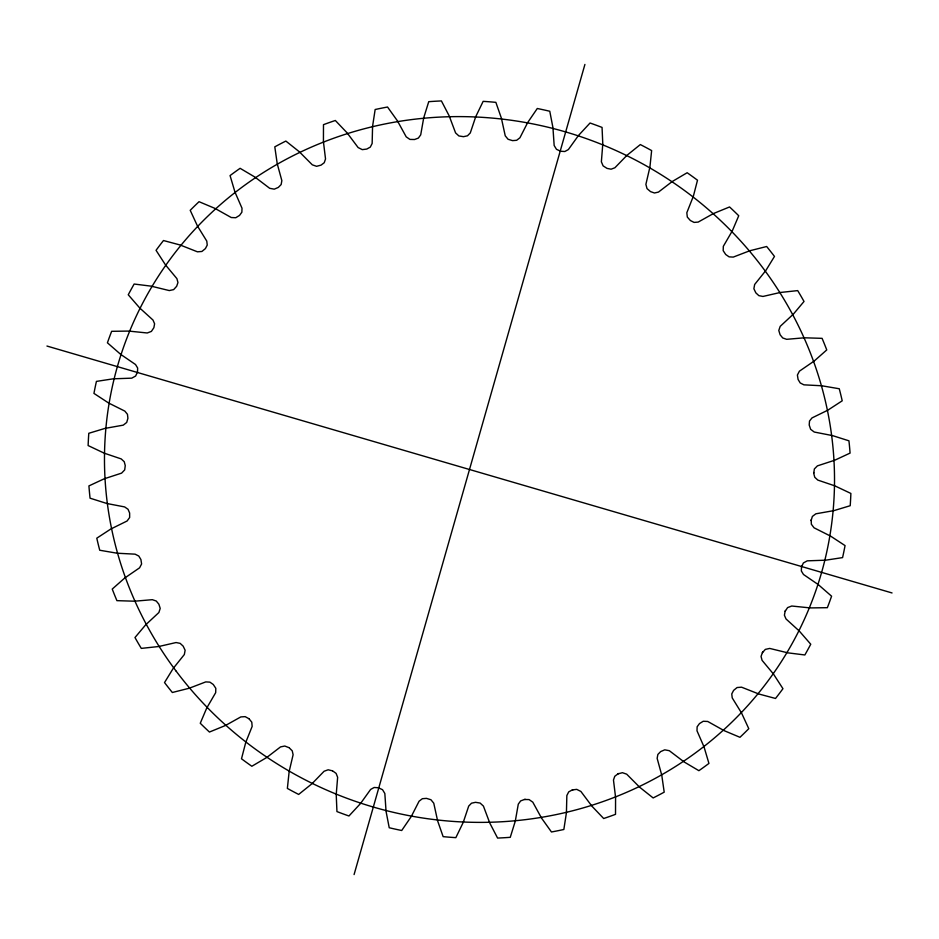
<?xml version="1.0" encoding="UTF-8"?>
<svg xmlns="http://www.w3.org/2000/svg" width="939" height="939" viewBox="0 0 939 939"><rect width="100%" height="100%" fill="white"/><g stroke="black" fill="none" stroke-linecap="round" stroke-linejoin="round"><path stroke-width="1.41" d="M248.917 718.711L245.173 716.645L240.818 716.915L225.513 725.471L209.444 732.044A383.617 366.856 20.4 0 1 200.265 723.253L206.709 708.088L215.677 692.665L215.817 688.334L213.282 684.496L209.89 682.137L205.758 681.902L189.291 688.217L172.342 692.489A383.617 366.856 20.4 0 1 164.525 682.559L173.152 668.498L184.337 654.53L185.124 650.269L183.164 646.149L180.135 643.356L176.062 642.546L158.761 646.513L141.296 648.391A383.617 366.856 20.4 0 1 134.981 637.534L145.639 624.858L158.879 612.533L160.205 608.413L158.879 604.211L156.273 601.042L152.341 599.681L134.57 601.206L116.917 600.655A383.617 366.856 20.4 0 1 112.246 589.07L124.699 578.048L139.594 567.813L141.601 563.975L140.909 559.527L138.784 556.041L135.087 554.163L117.187 553.224L99.734 550.242A383.617 366.856 20.4 0 1 96.787 538.188L110.79 529.033L127.105 520.992L129.652 517.495L129.629 512.999L128.033 509.278L124.629 506.919L106.976 503.527L90.062 498.186A383.617 366.856 20.4 0 1 88.923 485.909L104.182 478.808L121.589 473.127L124.687 469.911L125.263 465.603L124.23 461.706L121.201 458.913L104.147 453.138L88.125 445.556A383.617 366.856 20.4 0 1 88.794 433.29L105.015 428.395L123.267 425.144L126.706 422.444L127.915 418.278L127.458 414.299L124.852 411.118L108.76 403.089L93.947 393.406A383.617 366.856 20.4 0 1 96.424 381.398L113.267 378.816L131.753 378.159L135.615 376.034L137.517 371.997L137.646 368.006L135.521 364.52L120.708 354.39L107.422 342.805A383.617 366.856 20.4 0 1 111.647 331.314L128.772 331.08L147.247 332.981L151.39 331.408L153.879 327.699L154.595 323.791L152.998 320.058L139.77 308.027L128.256 294.776A383.617 366.856 20.4 0 1 134.148 284.036L151.202 286.16L169.29 290.574L173.645 289.611L176.661 286.289L177.952 282.533L176.908 278.637L165.534 264.962L156.05 250.314A383.617 366.856 20.4 0 1 163.48 240.537L180.124 244.985L197.448 251.816L201.92 251.464L205.406 248.6L207.237 245.079L206.78 241.1L197.483 226.053L190.218 210.313A383.617 366.856 20.4 0 1 199.045 201.697L214.925 208.376L231.264 217.531L235.759 217.731L239.527 215.418L241.875 212.202L242.004 208.212L234.973 192.108L230.067 175.581A383.617 366.856 20.4 0 1 240.114 168.316L254.915 177.072L269.693 188.305L274.247 189.162L278.331 187.413L281.137 184.56L281.853 180.64L277.24 163.797L274.798 146.848A383.617 366.856 20.4 0 1 285.855 141.061L299.283 151.731L312.311 164.83L316.584 166.309L321.032 165.135L324.237 162.717L325.528 158.961L323.427 141.719L323.486 124.664A383.617 366.856 20.4 0 1 335.329 120.485L347.101 132.857L358.123 147.564L362.278 149.63L366.75 149.066L370.283 147.118L372.149 143.467L372.572 126.307L375.154 109.511A383.617 366.856 20.4 0 1 387.537 107.023L397.42 120.838L406.211 136.848L409.92 139.418L414.557 139.512L418.36 138.08L420.707 134.864L423.7 117.891L428.736 101.682A383.617 366.856 20.4 0 1 441.412 100.931L449.194 115.908L455.579 132.904L458.889 135.944L463.49 136.683L467.481 135.803L470.286 132.939L475.756 116.624L483.151 101.353A383.617 366.856 20.4 0 1 495.862 102.351L501.391 118.185L505.241 135.815L508.069 139.265L512.53 140.627L516.638 140.298L519.924 137.775L527.695 122.54L537.284 108.501A383.617 366.856 20.4 0 1 549.773 111.248L552.942 127.61L554.163 145.51L556.475 149.313L560.712 151.261L564.832 151.508L568.377 149.559L578.436 135.533L590.044 123.009A383.617 366.856 20.4 0 1 602.052 127.422L602.791 143.996L601.371 161.813L603.108 165.874L607.028 168.386L611.089 169.196L614.904 167.752L626.97 155.311L640.339 144.571A383.617 366.856 20.4 0 1 651.631 150.58L649.929 167.013L645.891 184.373L647.018 188.61L650.551 191.626L654.471 192.988L658.462 192.096L672.289 181.485L687.16 172.741A383.617 366.856 20.4 0 1 697.501 180.218L693.381 196.181L686.82 212.742L687.313 217.073L690.376 220.524L694.074 222.402L698.182 222.085L713.487 213.529L729.556 206.956A383.617 366.856 20.4 0 1 738.735 215.747L732.291 230.912L723.323 246.335L723.183 250.666L725.718 254.504L729.11 256.863L733.242 257.098L749.709 250.783L766.658 246.511A383.617 366.856 20.4 0 1 774.475 256.441L765.848 270.502L754.663 284.47L753.876 288.731L755.836 292.851L758.865 295.644L762.938 296.454L780.239 292.487L797.704 290.609A383.617 366.856 20.4 0 1 804.019 301.466L793.361 314.142L780.192 326.373L778.795 330.458L780.121 334.789L782.727 337.958L786.659 339.319L804.43 337.794L822.083 338.345A383.617 366.856 20.4 0 1 826.754 349.93L814.301 360.952L799.406 371.187L797.399 375.025L798.091 379.473L800.216 382.959L803.913 384.837L821.813 385.776L839.266 388.758A383.617 366.856 20.4 0 1 842.213 400.812L827.775 410.214L811.989 417.925L809.512 421.048L809.207 425.027L810.65 429.323L814.254 432.034L832.517 435.602L848.938 440.814A383.617 366.856 20.4 0 1 850.077 453.091L834.818 460.192L817.411 465.873L814.359 468.972L813.737 473.397L814.77 477.294L817.799 480.087L834.853 485.862L850.875 493.445A383.617 366.856 20.4 0 1 850.206 505.71L833.985 510.605L815.85 513.809L812.364 516.45L811.096 520.605M811.214 519.748L811.355 524.244L814.043 527.8L830.675 536.169L845.053 545.594A383.617 366.856 20.4 0 1 842.576 557.602L825.733 560.184L807.247 560.841L803.385 562.966L801.483 567.003L801.354 570.994L803.479 574.48L818.292 584.61L831.578 596.195A383.617 366.856 20.4 0 1 827.353 607.686L810.228 607.92L791.753 606.019L787.61 607.592L785.121 611.301L784.405 615.209L786.002 618.942L799.23 630.973L810.744 644.224A383.617 366.856 20.4 0 1 804.852 654.964L787.798 652.84L769.71 648.426L765.355 649.389L762.339 652.711L761.048 656.467L762.092 660.363L773.466 674.038L782.95 688.686A383.617 366.856 20.4 0 1 775.52 698.463L758.876 694.015L741.552 687.184L737.08 687.536L733.594 690.4L731.763 693.921L732.22 697.9L741.517 712.947L748.782 728.687A383.617 366.856 20.4 0 1 739.955 737.303L724.075 730.624L707.736 721.469L703.241 721.269L699.473 723.582L697.125 726.798L696.996 730.788L704.027 746.892L708.933 763.419A383.617 366.856 20.4 0 1 698.886 770.684L684.085 761.928L669.307 750.695L664.753 749.838L660.669 751.587L657.863 754.44L657.147 758.36L661.76 775.203L664.202 792.152A383.617 366.856 20.4 0 1 653.145 797.939L639.717 787.269L626.689 774.17L622.416 772.691L617.968 773.865L614.763 776.283L613.472 780.039L615.573 797.281L615.514 814.336A383.617 366.856 20.4 0 1 603.671 818.515L591.899 806.143L580.877 791.436L576.722 789.37L572.25 789.934L568.717 791.882L566.851 795.533L566.428 812.693L563.846 829.489A383.617 366.856 20.4 0 1 551.463 831.977L541.58 818.162L532.789 802.152L529.08 799.582L524.443 799.488L520.64 800.92L518.293 804.136L515.3 821.109L510.264 837.318A383.617 366.856 20.4 0 1 497.588 838.069L489.806 823.092L483.421 806.096L480.111 803.056L475.51 802.317L471.519 803.197L468.714 806.061L463.244 822.376L455.849 837.647A383.617 366.856 20.4 0 1 443.138 836.649L437.609 820.815L433.759 803.185L430.931 799.735L426.47 798.373L422.362 798.702L419.076 801.225L411.305 816.461L401.716 830.499A383.617 366.856 20.4 0 1 389.227 827.752L386.058 811.39L384.837 793.49L382.525 789.687L378.288 787.739L374.168 787.492L370.623 789.441L360.564 803.467L348.956 815.991A383.617 366.856 20.4 0 1 336.948 811.578L336.221 794.511L337.641 777.316L336.127 773.419L332.793 770.989M801.718 566.182L801.519 566.886M354.085 874.573L584.915 64.427M785.474 610.526L785.168 611.195M762.808 651.995L762.409 652.617M618.778 773.513L618.085 773.806M573.107 789.699L572.379 789.899M525.324 799.371L524.572 799.465M46.95 346.045L892.05 592.955M332.441 770.825L328.157 769.792L324.096 771.248L312.03 783.689L298.661 794.429A383.617 366.856 20.4 0 1 287.369 788.42L289.153 771.506L293.109 754.745L292.24 750.824L289.318 747.914M288.778 747.573L284.787 746.036L280.538 746.904L266.711 757.515L251.84 766.259A383.617 366.856 20.4 0 1 241.499 758.782L245.76 742.362L252.157 726.387L251.781 722.161L249.105 718.875M813.714 472.54L813.726 473.279M176.227 671.244A366.938 350.904 20.4 0 0 804.347 619.376A366.938 350.904 20.4 0 0 427.926 117.88A366.938 350.904 20.4 0 0 176.227 671.244"/></g></svg>
